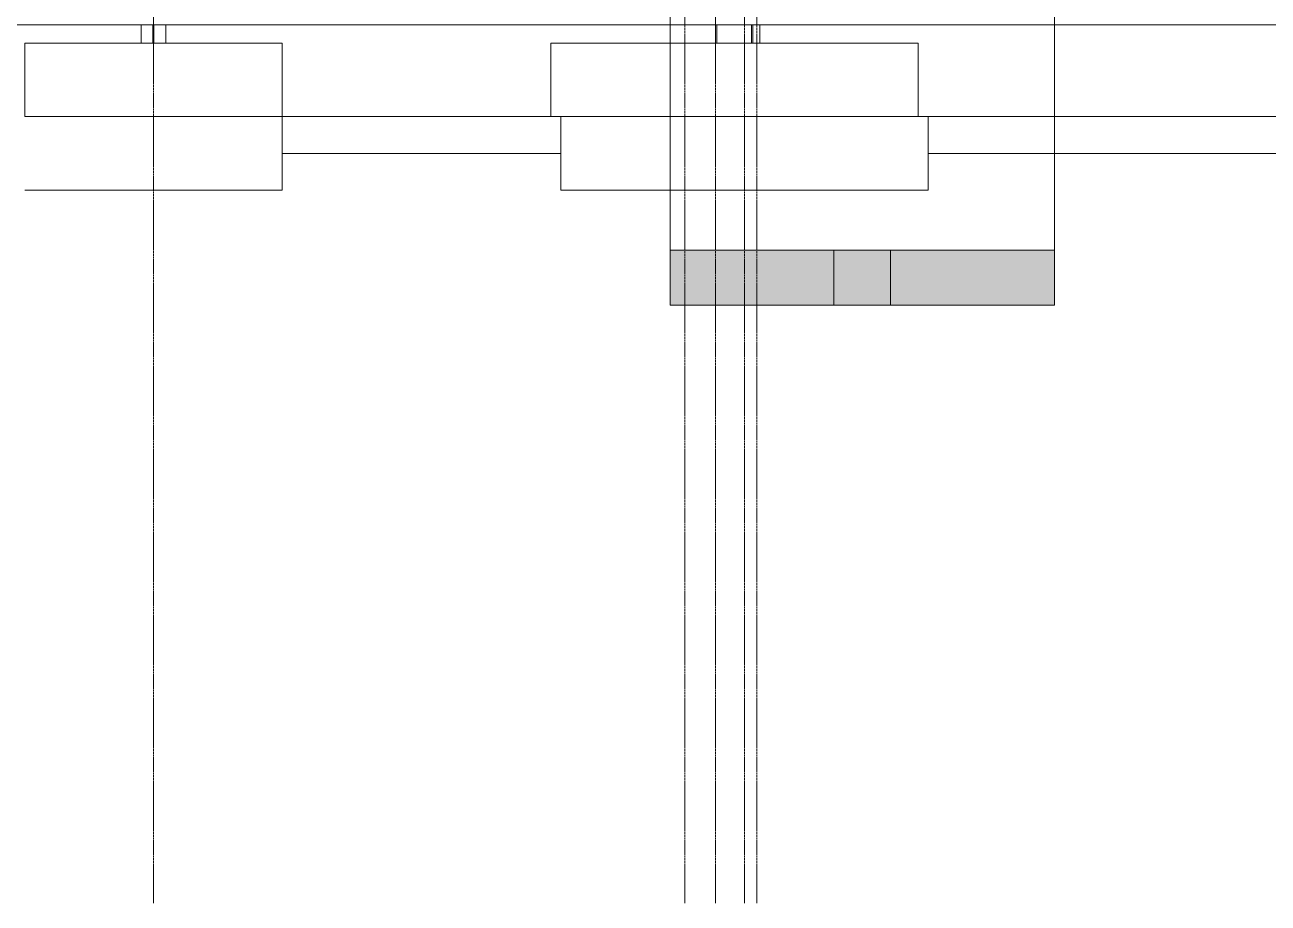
# Model space of a CAD drawing. Header units: inches. Extents: x -23565 to -43, y -324 to 853.
# Drawn here: x -8761.5 to -8355.5, y -293 to -6 of the extents above; entities that cross this region are included whole.
import ezdxf

# ---------------------------------------------------------------- set-up
doc = ezdxf.new("R2010")
doc.units = ezdxf.units.IN
doc.header["$MEASUREMENT"] = 0
doc.linetypes.add('Grid Line 1_2_', pattern=[0.875, 0.5, -0.125, 0.125, -0.125])
doc.linetypes.add('Hidden 1_8_', pattern=[0.1875, 0.125, -0.0625])
for name, color, linetype, lineweight in [('A-FLOR', 192, 'Continuous', 13), ('G-ANNO-SYMB', 111, 'Continuous', 9), ('S-COLS', 52, 'Continuous', 13), ('S-FNDN', 32, 'Continuous', 13), ('S-GRID', 1, 'Continuous', 9)]:
    doc.layers.add(name, color=color, linetype=linetype, lineweight=lineweight)

# ---------------------------------------------------------------- blocks, each defined once
blk = doc.blocks.new('Struct_Xcel_Sports Complex_rvt-4-Building Section - North_South looking West _ Fitness Center')
at = {"layer": 'A-FLOR', "color": 7}
blk.add_line((-22790.8, -6), (-21132.3, -6), dxfattribs=at)
at = {"layer": 'S-FNDN', "color": 8, "lineweight": 9}
for p, q in [((-22585.05, -12), (-22501.05, -12)), ((-22585.05, -36), (-22585.05, -12)), ((-22501.05, -12), (-22501.05, -36)), ((-22413.3, -12), (-22293.3, -12)), ((-22413.3, -36), (-22413.3, -12)), ((-22293.3, -36), (-22293.3, -12)), ((-22501.05, -36), (-22585.05, -36)), ((-22501.05, -36), (-22413.3, -36)), ((-22501.05, -36), (-22501.05, -60)), ((-22293.3, -36), (-22413.3, -36)), ((-22410.05, -60), (-22410.05, -36)), ((-22293.3, -36), (-22290.05, -36)), ((-22290.05, -36), (-22150.8, -36)), ((-22290.05, -36), (-22290.05, -60)), ((-22410.05, -48), (-22501.05, -48)), ((-22150.8, -48), (-22290.05, -48)), ((-22501.05, -60), (-22585.05, -60)), ((-22290.05, -60), (-22410.05, -60))]:
    blk.add_line(p, q, dxfattribs=at)
blk = doc.blocks.new('W-Wide Flange-Column - B4_F-1389255-Building Section - North_South looking West _ Fitness Center')
at = {"layer": 'S-COLS', "color": 8, "lineweight": 9}
for p, q in [((-22547.05, -12), (-22547.05, -6)), ((-22539.05, -6), (-22539.05, -12))]:
    blk.add_line(p, q, dxfattribs=at)
at = {"layer": 'S-COLS', "color": 8, "linetype": 'Hidden 1_8_', "lineweight": 9}
for p, q in [((-22543.21, -6), (-22543.21, -12)), ((-22542.9, -12), (-22542.9, -6))]:
    blk.add_line(p, q, dxfattribs=at)
blk = doc.blocks.new('Section - 3_32_ x 3_8_-18514-Building Section - North_South looking West _ Fitness Center')
at = {"layer": 'G-ANNO-SYMB'}
blk.add_hatch(color=256, dxfattribs=at).paths.add_polyline_path([(-22320.83, -79.66), (-22248.83, -79.66), (-22248.83, -97.66), (-22320.83, -97.66)], flags=0)
for p, q in [((-22320.83, -79.66), (-22320.83, -97.66)), ((-22248.83, -79.66), (-22320.83, -79.66)), ((-22248.83, -97.66), (-22248.83, -79.66)), ((-22320.83, -97.66), (-22248.83, -97.66))]:
    blk.add_line(p, q, dxfattribs=at)

msp = doc.modelspace()

# ---------------------------------------------------------------- linework, layer by layer
at = {"layer": 'G-ANNO-SYMB'}
for p, q in [((-8550.8261, 545.15708), (-8550.8261, -79.66081)), ((-8425.30222, 545.15708), (-8425.30222, -79.66081))]:
    msp.add_line(p, q, dxfattribs=at)
at = {"layer": 'S-COLS', "color": 8, "lineweight": 9}
for p, q in [((-8536.02195, -6), (-8536.02195, -12)), ((-8535.58835, -6), (-8535.58835, -12)), ((-8524.20554, -6), (-8524.20554, -12)), ((-8523.77195, -6), (-8523.77195, -12)), ((-8521.52195, -6), (-8521.52195, -12))]:
    msp.add_line(p, q, dxfattribs=at)
at = {"layer": 'S-GRID', "linetype": 'Grid Line 1_2_'}
for p, q in [((-8719.52195, -293.03588), (-8719.52195, 738.65708)), ((-8719.52195, -293.03588), (-8719.52195, 738.65708)), ((-8546.02195, -293.03588), (-8546.02195, 738.65708)), ((-8536.02195, -293.03588), (-8536.02195, 738.65708)), ((-8536.02195, -293.03588), (-8536.02195, 738.65708)), ((-8526.52195, -293.03588), (-8526.52195, 738.65708)), ((-8522.52195, -293.03588), (-8522.52195, 738.65708))]:
    msp.add_line(p, q, dxfattribs=at)

# ---------------------------------------------------------------- block references
at = {"color": 250, "lineweight": 5}
msp.add_blockref('Struct_Xcel_Sports Complex_rvt-4-Building Section - North_South looking West _ Fitness Center', (13823.53087, 0), dxfattribs=at)
at = {"layer": 'G-ANNO-SYMB', "extrusion": (0, 0, -1)}
msp.add_blockref('Section - 3_32_ x 3_8_-18514-Building Section - North_South looking West _ Fitness Center', (30799.65919, 0), dxfattribs=at)
at = {"layer": 'G-ANNO-SYMB'}
msp.add_blockref('Section - 3_32_ x 3_8_-18514-Building Section - North_South looking West _ Fitness Center', (13823.53087, 0), dxfattribs=at)
at = {"layer": 'S-COLS', "color": 8, "lineweight": 9}
msp.add_blockref('W-Wide Flange-Column - B4_F-1389255-Building Section - North_South looking West _ Fitness Center', (13823.53087, 0), dxfattribs=at)

doc.saveas('drawing.dxf')
